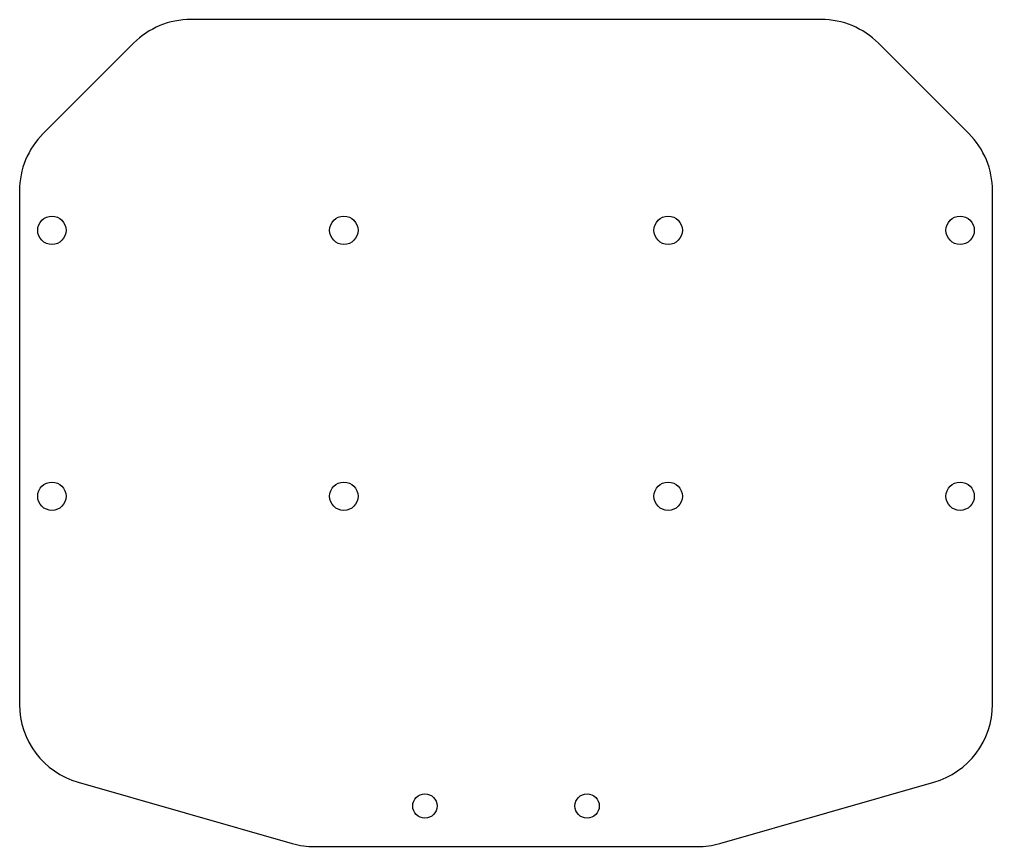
# Model space of a CAD drawing. Header units: millimetres. Extents: x -60 to 60, y -40 to 62.
import ezdxf

# ---------------------------------------------------------------- set-up
doc = ezdxf.new("R2010")
doc.units = ezdxf.units.MM
doc.layers.get('0').update_dxf_attribs({"linetype": 'CONTINUOUS'})

msp = doc.modelspace()

# ---------------------------------------------------------------- linework, layer by layer
msp.add_lwpolyline([(52.75, -32.07, 0.33486), (60, -22.46), (60, 40.86, 0.198912), (57.07, 47.93), (45.93, 59.07, 0.198912), (38.86, 62), (-38.86, 62, 0.198912), (-45.93, 59.07), (-57.07, 47.93, 0.198912), (-60, 40.86), (-60, -22.46, 0.33486), (-52.75, -32.07), (-26.35, -39.62, 0.069687), (-23.6, -40), (23.6, -40, 0.069687), (26.35, -39.62)], format="xyb", close=True)
for centre, radius in [((-56, 36), 1.75), ((-20, 36), 1.75), ((20, 36), 1.75), ((56, 36), 1.75), ((-56, 3.2), 1.75), ((-20, 3.2), 1.75), ((20, 3.2), 1.75), ((56, 3.2), 1.75), ((-10, -35), 1.5), ((10, -35), 1.5)]:
    msp.add_circle(centre, radius)

doc.saveas('drawing.dxf')
